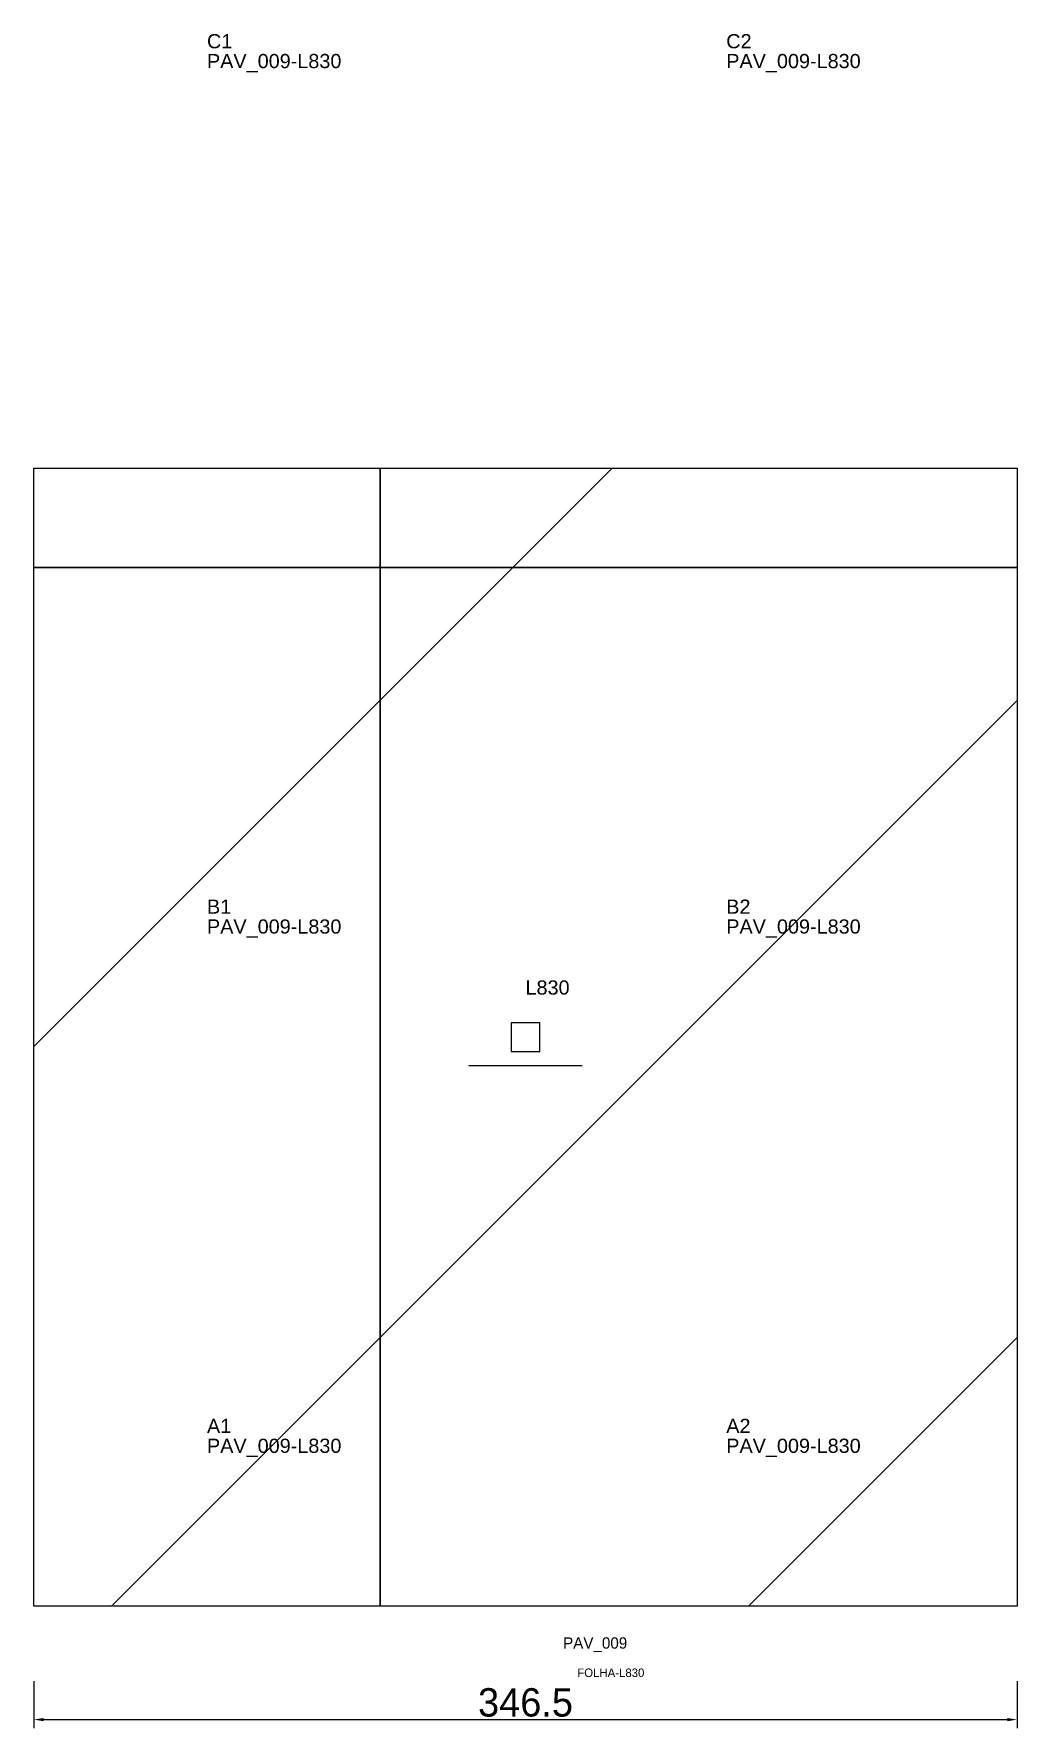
# Model space of a CAD drawing. Header units: metres. Extents: x 222 to 569, y -242 to 355.
import ezdxf

# ---------------------------------------------------------------- set-up
doc = ezdxf.new("R2010")
doc.units = ezdxf.units.M
for name, color, linetype in [('3', 3, 'CONTINUOUS'), ('AUX00', 7, 'CONTINUOUS'), ('COTA', 241, 'CONTINUOUS'), ('FOLHA', 255, 'CONTINUOUS'), ('Hachura', 251, 'CONTINUOUS'), ('NOMENCLATURA', 7, 'CONTINUOUS'), ('Nível', 160, 'CONTINUOUS'), ('Painéis', 200, 'CONTINUOUS'), ('Pilares', 5, 'CONTINUOUS'), ('SARR_2.2x7', 40, 'CONTINUOUS')]:
    doc.layers.add(name, color=color, linetype=linetype)
doc.styles.add('ARIAL', font='Arial.ttf')
doc.styles.add('STR_STANDARD', font='arial.ttf')
doc.dimstyles.new('EZ DXF', dxfattribs={"dimtxt": 10, "dimasz": 3.5, "dimexe": 3, "dimexo": 1.5, "dimgap": 1, "dimtad": 1, "dimdec": 1, "dimdsep": 46, "dimcen": 2.5, "dimazin": 3, "dimtfac": 1, "dimtmove": 0, "dimatfit": 3})

msp = doc.modelspace()

# ---------------------------------------------------------------- hatches: boundary and pattern name
at = {"layer": 'Hachura'}
h = msp.add_hatch(dxfattribs=at)
h.set_pattern_fill('ANSI31', scale=50)
h.paths.add_polyline_path([(408.7, -199.5), (222.2, -199.5), (222.2, 180.5), (222.2, 201.5), (378.7, 201.5), (438.7, 201.5), (568.7, 201.5), (568.7, -64), (568.7, -199.5), (468.7, -199.5)])
h = msp.add_hatch(dxfattribs=at)
h.set_pattern_fill('ANSI31', scale=50)
h.paths.add_polyline_path([(408.7, -199.5), (222.2, -199.5), (222.2, 180.5), (222.2, 201.5), (378.7, 201.5), (438.7, 201.5), (568.7, 201.5), (568.7, -64), (568.7, -199.5), (468.7, -199.5)])

# ---------------------------------------------------------------- linework, layer by layer
at = {"layer": '3'}
for points in [[(344.2, -199.5), (344.2, 201.5)], [(344.2, -199.5), (344.2, 201.5)], [(222.2, 166.5), (568.7, 166.5)], [(222.2, 166.5), (568.7, 166.5)]]:
    msp.add_lwpolyline(points, close=True, dxfattribs=at)
at = {"layer": 'Painéis', "color": 200}
for p, q in [((222.2, 180.5), (222.2, 201.5)), ((222.2, 201.5), (378.7, 201.5)), ((222.2, 180.5), (222.2, 201.5)), ((222.2, 201.5), (378.7, 201.5)), ((378.7, 201.5), (438.7, 201.5)), ((378.7, 201.5), (438.7, 201.5)), ((438.7, 201.5), (568.7, 201.5)), ((438.7, 201.5), (568.7, 201.5)), ((568.7, 201.5), (568.7, -64)), ((568.7, 201.5), (568.7, -64)), ((222.2, -199.5), (222.2, 180.5)), ((222.2, -199.5), (222.2, 180.5)), ((568.7, -64), (568.7, -199.5)), ((568.7, -64), (568.7, -199.5)), ((408.7, -199.5), (222.2, -199.5)), ((408.7, -199.5), (222.2, -199.5)), ((468.7, -199.5), (408.7, -199.5)), ((468.7, -199.5), (408.7, -199.5)), ((568.7, -199.5), (468.7, -199.5)), ((568.7, -199.5), (468.7, -199.5))]:
    msp.add_line(p, q, dxfattribs=at)
at = {"layer": 'Pilares'}
msp.add_lwpolyline([(390.45, -4), (400.45, -4), (400.45, 6), (390.45, 6)], close=True, dxfattribs=at)
msp.add_lwpolyline([(390.45, -4), (400.45, -4), (400.45, 6), (390.45, 6)], close=True, dxfattribs=at)
at = {"layer": 'SARR_2.2x7'}
msp.add_line((375.45, -9), (415.45, -9), dxfattribs=at)
msp.add_line((375.45, -9), (415.45, -9), dxfattribs=at)

# ---------------------------------------------------------------- texts
at = {"layer": '3', "style": 'STR_STANDARD'}
for s, p in [('C1', (283.2, 349.5)), ('C1', (283.2, 349.5)), ('C2', (466.2, 349.5)), ('C2', (466.2, 349.5)), ('B1', (283.2, 44.5)), ('B1', (283.2, 44.5)), ('B2', (466.2, 44.5)), ('B2', (466.2, 44.5)), ('A1', (283.2, -138.5)), ('A1', (283.2, -138.5)), ('A2', (466.2, -138.5)), ('A2', (466.2, -138.5))]:
    msp.add_text(s, height=5, dxfattribs=at).set_placement(p)
at = {"layer": 'AUX00', "style": 'STR_STANDARD'}
for p in [(283.2, 342.5), (283.2, 342.5), (466.2, 342.5), (466.2, 342.5), (283.2, 37.5), (283.2, 37.5), (466.2, 37.5), (466.2, 37.5), (283.2, -145.5), (283.2, -145.5), (466.2, -145.5), (466.2, -145.5)]:
    msp.add_text('PAV_009-L830', height=5, dxfattribs=at).set_placement(p)
at = {"layer": 'FOLHA'}
msp.add_text('FOLHA-L830', height=3, dxfattribs=at).set_placement((413.7, -224.5))
msp.add_text('FOLHA-L830', height=3, dxfattribs=at).set_placement((413.7, -224.5))
at = {"layer": 'NOMENCLATURA', "insert": (395.45, 21), "char_height": 5, "attachment_point": 1, "style": 'ARIAL'}
msp.add_mtext('L830', dxfattribs=at)
msp.add_mtext('L830', dxfattribs=at)
at = {"layer": 'Nível'}
msp.add_text('PAV_009', height=4, dxfattribs=at).set_placement((408.7, -214.5))
msp.add_text('PAV_009', height=4, dxfattribs=at).set_placement((408.7, -214.5))

# ---------------------------------------------------------------- dimensions: what is measured, and where the dimension line sits
at = {"layer": 'COTA'}
msp.add_linear_dim(base=(222.2, -239.5), p1=(222.2, -224.5), p2=(568.7, -224.5), dimstyle='EZ DXF', dxfattribs=at).render()
msp.add_linear_dim(base=(222.2, -239.5), p1=(222.2, -224.5), p2=(568.7, -224.5), dimstyle='EZ DXF', dxfattribs=at).render()

doc.saveas('drawing.dxf')
